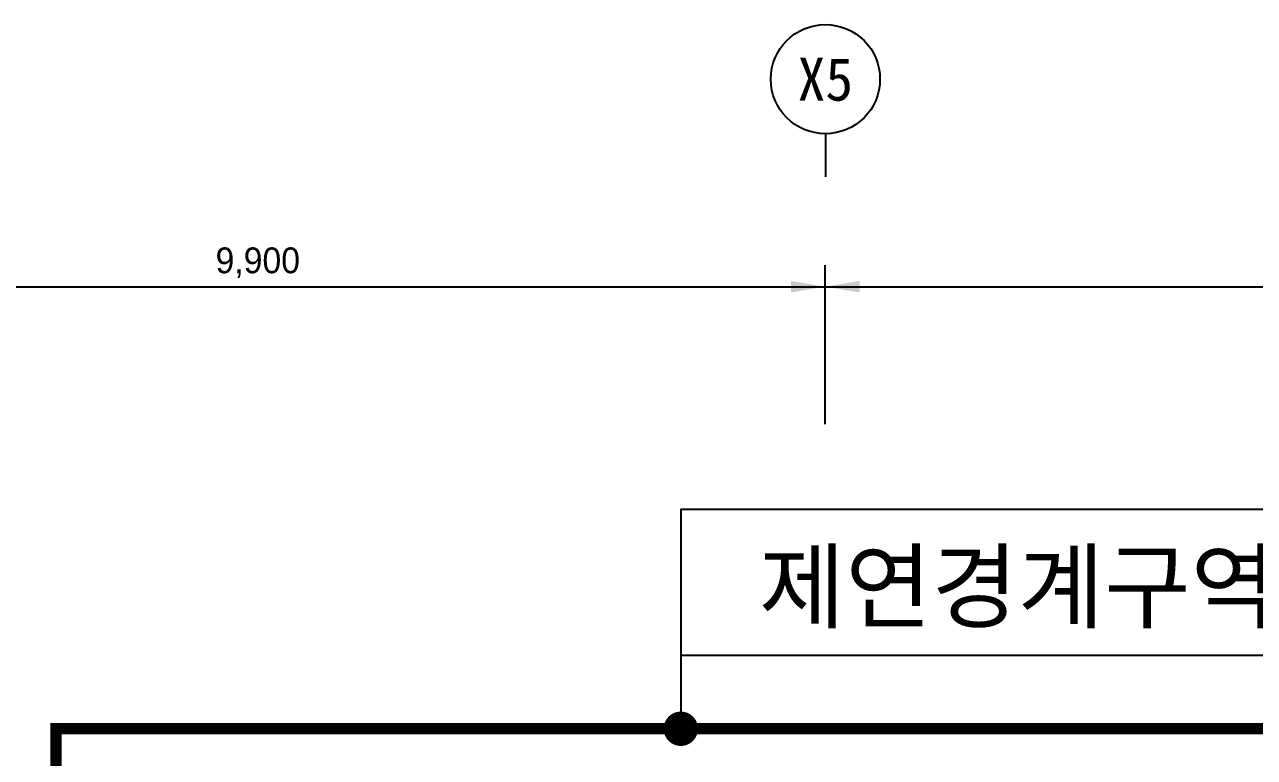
# Model space of a CAD drawing. Header units: millimetres. Extents: x 3365 to 47260, y 1455 to 34440.
# Drawn here: x 13890 to 24617, y 20800 to 27192 of the extents above; entities that cross this region are included whole.
import ezdxf
from ezdxf.enums import TextEntityAlignment as Align

# ---------------------------------------------------------------- set-up
doc = ezdxf.new("R2010")
doc.units = ezdxf.units.MM
doc.header["$LTSCALE"] = 120
doc.linetypes.add('HIDDENX2', pattern=[0.75, 0.5, -0.25])
for name, color, linetype in [('1구역', 41, 'Continuous'), ('ARCH', 9, 'Continuous'), ('duct-si', 7, 'Continuous'), ('FIRE-NOTE', 7, 'Continuous')]:
    doc.layers.add(name, color=color, linetype=linetype)
doc.styles.add('TT', font='')
doc.styles.add('돋움', font='')
doc.styles.add('울릉도l', font='')
doc.styles.get('TT').set_extended_font_data('Dotum')
doc.styles.get('돋움').set_extended_font_data('DotumChe')
doc.styles.get('울릉도l').set_extended_font_data('Dotum')

# ---------------------------------------------------------------- blocks, each defined once
blk = doc.blocks.new('*U2')
blk.add_line((0, 5), (0, 0))
blk.add_circle((0, 11.35), 6.35)
at = {"color": 3, "style": '돋움'}
blk.add_attdef('NO', text='', height=5, dxfattribs=at).set_placement((0, 11.35), align=Align.MIDDLE_CENTER)

msp = doc.modelspace()

# ---------------------------------------------------------------- linework, layer by layer
at = {"layer": '1구역', "color": 1, "linetype": 'HIDDENX2', "ltscale": 7, "const_width": 100, "elevation": 0}
msp.add_lwpolyline([(14164, 20700), (14164, 14973), (14164, 13133), (31124, 13133), (31124, 10860), (34736, 10860), (34736, 21050), (14164, 21050)], close=True, dxfattribs=at)
at = {"layer": 'ARCH', "color": 1}
for p, q in [((20874, 23706, 0), (20874, 25093, 0)), ((20874, 23706, 0), (20874, 25093, 0)), ((10974, 24906, 0), (20874, 24906, 0)), ((20874, 24906, 0), (30774, 24906, 0))]:
    msp.add_line(p, q, dxfattribs=at)
for points in [[(20574, 24956, 0), (20574, 24856, 0), (20874, 24906, 0)], [(21174, 24956, 0), (21174, 24856, 0), (20874, 24906, 0)]]:
    msp.add_solid(points, dxfattribs=at)
at = {"layer": 'duct-si', "linetype": 'Continuous'}
msp.add_line((19614, 21691, 0), (19614, 21050, 0), dxfattribs=at)
at = {"layer": 'duct-si', "linetype": 'Continuous', "elevation": 0}
msp.add_lwpolyline([(19614, 21691), (26137, 21691), (26137, 22964), (19614, 22964)], close=True, dxfattribs=at)
at = {"layer": 'duct-si', "const_width": 150, "elevation": 0}
msp.add_lwpolyline([(19539, 21050, 1), (19689, 21050, 1)], format="xyb", close=True, dxfattribs=at)

# ---------------------------------------------------------------- block references
at = {"layer": 'ARCH', "color": 9, "xscale": 75, "yscale": 75, "zscale": 75}
msp.add_blockref('*U2', (20875, 25865, 0), dxfattribs=at).add_auto_attribs({'NO': 'X5'})

# ---------------------------------------------------------------- texts
at = {"layer": 'ARCH', "color": 9, "insert": (15924, 25115, 0), "char_height": 225, "attachment_point": 5, "style": '울릉도l'}
msp.add_mtext('9,900', dxfattribs=at)
at = {"layer": 'FIRE-NOTE', "color": 6, "linetype": 'Continuous', "style": 'TT'}
msp.add_text('제연경계구역-1', height=600, dxfattribs=at).set_placement((22904, 22291, 0), align=Align.MIDDLE_CENTER)

doc.saveas('drawing.dxf')
